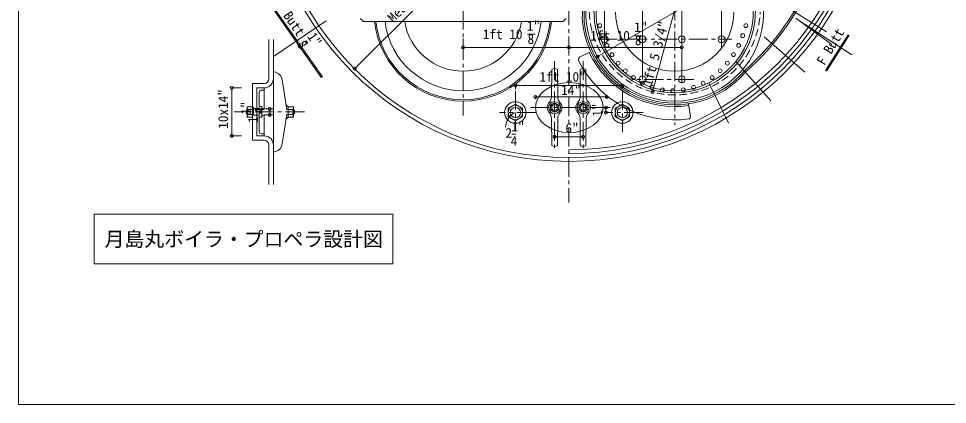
# Model space of a CAD drawing. Units: millimetres, scale not verified. Extents: x -5564 to 5565, y -3978 to 3978.
# Drawn here: x -5564 to -659, y -3978 to -1940 of the extents above; entities that cross this region are included whole.
import ezdxf
from ezdxf.enums import TextEntityAlignment as Align

# ---------------------------------------------------------------- set-up
doc = ezdxf.new("R2010")
doc.units = ezdxf.units.MM
doc.header["$LTSCALE"] = 20
doc.header["$PDMODE"] = 32
doc.header["$PDSIZE"] = 16
doc.linetypes.add('CHAIN1', pattern=[8, 5, -1, 1, -1])
doc.linetypes.add('DASHED2', pattern=[3, 2, -1])
for name, color, linetype, lineweight in [('0-1_zuwaku', 7, 'Continuous', 18), ('0-3_Center', 4, 'CHAIN1', 9), ('0-4_Note', 3, 'Continuous', 9), ('0-5_Line', 7, 'Continuous', 9), ('0-6_Sunpou', 3, 'Continuous', 9), ('0-7_Kumo', 7, 'DASHED2', 9)]:
    doc.layers.add(name, color=color, linetype=linetype, lineweight=lineweight)
doc.styles.add('ＭＳ ゴシック', font='')
doc.styles.get('ＭＳ ゴシック').set_extended_font_data('MS Gothic')

msp = doc.modelspace()

# ---------------------------------------------------------------- linework, layer by layer
at = {"layer": '0-1_zuwaku'}
msp.add_lwpolyline([(-5564.44, 3978.07), (5565.14, 3978.07), (5565.14, -3977.57), (-5564.44, -3977.57)], close=True, dxfattribs=at)
at = {"layer": '0-3_Center'}
for p, q in [((-2657.95, 2764.89), (-2657.95, -2910.48)), ((-2099.15, -1208.38), (-2099.15, -2500.31)), ((-3216.75, -1258.43), (-3216.75, -2450.96)), ((-2504.11, -2049.38), (-1798.01, -2049.38)), ((-2733.23, -2164.64), (-2733.23, -2645.06)), ((-2582.67, -2164.64), (-2582.67, -2645.06)), ((-1998.18, -2260.94), (-2314.02, -2260.94)), ((-2940.53, -2320.83), (-2940.53, -2537.11)), ((-2375.38, -2320.83), (-2375.38, -2539.72)), ((-4055.04, -2433), (-4425.5, -2433)), ((-2832.99, -2436.05), (-3024.46, -2436.05)), ((-2439.97, -2409.83), (-2880.78, -2409.83)), ((-2265.38, -2436.05), (-2461.02, -2436.05))]:
    msp.add_line(p, q, dxfattribs=at)
at = {"layer": '0-4_Note'}
for p, q in [((-3965.01, -2252.18), (-4225.94, -1881.66)), ((-3959.6, -2248.16), (-4220.43, -1877.78)), ((-3939.64, -1951.56), (-4217.29, -2140.7)), ((-1444.72, -1947.75), (-1163.26, -2131.19)), ((-4047.71, -2056.34), (-4037.14, -2071.72)), ((-1183.57, -2025.12), (-1302.28, -2213.59)), ((-1177.2, -2027.65), (-1296.46, -2217)), ((-2958.86, -2550.04), (-2938.86, -2550.04))]:
    msp.add_line(p, q, dxfattribs=at)
msp.add_lwpolyline([(-5166.06, -2972.28), (-3588, -2972.28), (-3588, -3235.06), (-5166.06, -3235.06)], close=True, dxfattribs=at)
msp.add_arc((-2906.55, -2514.3), 85.31, 113.46983, 179.24768, dxfattribs=at)
at = {"layer": '0-5_Line'}
for p, q in [((-2268.54, -588.96), (-2268.54, -2261.84)), ((-2061.65, -588.96), (-2061.65, -2280.25)), ((-1851.45, -588.96), (-1851.45, -2091.24)), ((-2469.25, -2084.54), (-2469.25, -745.13)), ((-1534.74, -1862.19), (-1297.85, -2009.36)), ((-3744.67, -1955.37), (-2688.83, -1955.37)), ((-1459.52, -1937.49), (-1269.44, -2077.7)), ((-4241.87, -2257.71), (-4241.87, -2050.34)), ((-4218.65, -2257.71), (-4218.65, -2050.34)), ((-4218.65, -2053.05), (-4218.65, -2769.31)), ((-1626.6, -2037.01), (-1412.54, -2222.56)), ((-2550.21, -2119.68), (-2601.71, -2144.14)), ((-1775.97, -2166.4), (-1591.54, -2374.62)), ((-4207.12, -2223.39), (-4218.65, -2219.84)), ((-2749.74, -2355.55), (-2748.08, -2209.36)), ((-2716.72, -2355.55), (-2718.38, -2209.36)), ((-2599.18, -2355.55), (-2597.52, -2209.36)), ((-2566.16, -2355.55), (-2567.82, -2209.36)), ((-1918.26, -2279.38), (-1814.04, -2493.03)), ((-4293.56, -2330.19), (-4293.56, -2433)), ((-4267.27, -2317.49), (-4280.86, -2317.49)), ((-4267.27, -2306.33), (-4267.27, -2417.4)), ((-4140.1, -2405.99), (-4152.05, -2393.26)), ((-2025.94, -2390.36), (-2015.66, -2458.39)), ((-4328.82, -2419.89), (-4356.27, -2419.89)), ((-4328.82, -2446.11), (-4356.27, -2446.11)), ((-4328.82, -2415.6), (-4293.56, -2415.6)), ((-4328.82, -2450.4), (-4293.56, -2450.4)), ((-4293.56, -2535.81), (-4293.56, -2433)), ((-4278.82, -2404.92), (-4278.82, -2407.85)), ((-4269.27, -2417.4), (-4218.65, -2417.4)), ((-4269.27, -2448.61), (-4218.65, -2448.61)), ((-4267.27, -2448.61), (-4267.27, -2559.68)), ((-4140.1, -2419.89), (-4112.65, -2419.89)), ((-4140.1, -2446.11), (-4112.65, -2446.11)), ((-4278.82, -2461.08), (-4278.82, -2458.15)), ((-4140.1, -2460.01), (-4152.05, -2472.74)), ((-2749.74, -2464.12), (-2748.08, -2610.31)), ((-2716.72, -2464.12), (-2718.38, -2610.31)), ((-2599.18, -2464.12), (-2597.52, -2610.31)), ((-2566.16, -2464.12), (-2567.82, -2610.31)), ((-4267.27, -2548.51), (-4280.86, -2548.51)), ((-4241.87, -2608.3), (-4241.87, -2815.66)), ((-4218.65, -2608.3), (-4218.65, -2815.66)), ((-4207.12, -2642.61), (-4218.65, -2646.16))]:
    msp.add_line(p, q, dxfattribs=at)
for points in [[(-4328.82, -2433), (-4328.82, -2283.11), (-4267.27, -2283.11)], [(-4140.1, -2419.89), (-4147.96, -2419.89), (-4171.85, -2264.24)], [(-4305.6, -2433), (-4305.6, -2306.33), (-4267.27, -2306.33)], [(-4328.82, -2433), (-4328.82, -2582.9), (-4267.27, -2582.9)], [(-4305.6, -2433), (-4305.6, -2559.68), (-4267.27, -2559.68)], [(-4140.1, -2446.11), (-4147.96, -2446.11), (-4171.85, -2601.76)]]:
    msp.add_lwpolyline(points, dxfattribs=at)
for points in [[(-2902.18, -2413.91), (-2940.53, -2391.77), (-2978.87, -2413.91), (-2978.87, -2458.18), (-2940.53, -2480.32), (-2902.18, -2458.18)], [(-2711.53, -2397.3), (-2733.23, -2384.77), (-2754.93, -2397.3), (-2754.93, -2422.36), (-2733.23, -2434.89), (-2711.53, -2422.36)], [(-2604.37, -2397.3), (-2582.67, -2384.77), (-2560.97, -2397.3), (-2560.97, -2422.36), (-2582.67, -2434.89), (-2604.37, -2422.36)], [(-2337.03, -2413.91), (-2375.38, -2391.77), (-2413.72, -2413.91), (-2413.72, -2458.18), (-2375.38, -2480.32), (-2337.03, -2458.18)], [(-4356.27, -2405.99), (-4328.82, -2405.99), (-4328.82, -2460.01), (-4356.27, -2460.01)], [(-4293.56, -2404.92), (-4278.82, -2404.92), (-4278.82, -2461.08), (-4293.56, -2461.08)], [(-4112.65, -2405.99), (-4140.1, -2405.99), (-4140.1, -2460.01), (-4112.65, -2460.01)]]:
    msp.add_lwpolyline(points, close=True, dxfattribs=at)
for centre, radius in [((-2657.95, -1073.65), 1620.52), ((-2657.95, -1073.65), 1600.2), ((-2494.84, -1977.12), 10.16), ((-1723.62, -1977.12), 10.16), ((-2478.66, -2030.35), 10.16), ((-2469.25, -2049.38), 17.82), ((-2268.54, -2049.38), 17.82), ((-2061.65, -2049.38), 17.82), ((-1851.45, -2049.38), 17.82), ((-1739.8, -2030.35), 10.16), ((-2457.04, -2081.62), 10.16), ((-1761.42, -2081.62), 10.16), ((-2429.98, -2130.22), 10.16), ((-1788.48, -2130.22), 10.16), ((-2397.52, -2175.4), 10.16), ((-2359.78, -2216.26), 10.16), ((-1858.68, -2216.26), 10.16), ((-1820.94, -2175.4), 10.16), ((-2317.02, -2251.82), 10.16), ((-2268.54, -2260.94), 17.82), ((-2061.65, -2260.94), 17.82), ((-1901.44, -2251.82), 10.16), ((-2269.7, -2281.04), 10.16), ((-2218.57, -2302.88), 10.16), ((-1999.89, -2302.88), 10.16), ((-1948.75, -2281.04), 10.16), ((-2164.64, -2316.41), 10.16), ((-2109.23, -2320.99), 10.16), ((-2053.82, -2316.41), 10.16), ((-2940.53, -2436.05), 56.94), ((-2940.53, -2436.05), 38.34), ((-2733.23, -2409.83), 31.68), ((-2733.23, -2409.83), 21.7), ((-2733.23, -2409.83), 15.4), ((-2582.67, -2409.83), 31.68), ((-2582.67, -2409.83), 21.7), ((-2582.67, -2409.83), 15.4), ((-2375.38, -2436.05), 56.94), ((-2375.38, -2436.05), 38.34), ((-2940.53, -2436.05), 27.34), ((-2375.38, -2436.05), 27.34)]:
    msp.add_circle(centre, radius, dxfattribs=at)
for centre, radius, start, end in [((-2657.95, -1073.65), 1579.88, 270, 90), ((-2657.95, -1073.65), 1559.56, 270, 90), ((-2642.33, -1181.02), 1378.75, 311.37756, 4.43742), ((-2642.79, -1180.94), 1388.18, 311.39059, 4.43296), ((-2099.15, -1905.5), 470.27, 353.91293, 186.08707), ((-2099.15, -1905.5), 426.46, 353.10435, 186.89565), ((-2099.15, -1905.5), 415.35, 353.10435, 186.89565), ((-1856.76, -1940.14), 730.22, 168.37595, 181.30309), ((-1856.76, -1940.14), 721.25, 168.30363, 181.30309), ((-2099.15, -1905.5), 312.42, 180, 0), ((-3801.16, -1998.12), 70.84, 37.11917, 55.12851), ((-3216.75, -1905.5), 470.27, 186.08707, 353.91293), ((-3216.75, -1905.5), 463.04, 186.18238, 353.81762), ((-3216.75, -1905.5), 415.35, 186.89565, 353.10435), ((-3216.75, -1905.5), 312.42, 189.18455, 350.81545), ((-2632.34, -1998.12), 70.84, 124.87149, 142.88083), ((-2632.34, -1998.12), 70.84, 124.87149, 142.88083), ((-2099.15, -1905.5), 490.36, 186.08707, 319.74187), ((-2099.15, -1905.5), 481.38, 186.08707, 319.89694), ((-2099.15, -1905.5), 470.27, 186.08707, 353.91293), ((-2099.15, -1905.5), 426.46, 186.89565, 353.10435), ((-2099.15, -1905.5), 415.35, 186.89565, 353.10435), ((-2590.21, -2157.38), 17.54, 130.9715, 205.91362), ((-2099.15, -1905.5), 499.33, 205.40055, 278.58678), ((-2733.23, -2229.13), 24.73, 53.08274, 126.91726), ((-2099.15, -1905.5), 569.42, 207.11626, 277.78982), ((-2582.67, -2229.13), 24.73, 53.08274, 126.91726), ((-4222.06, -2271.94), 50.8, 8.72261, 72.89759), ((-4267.27, -2257.71), 48.62, 270, 360), ((-4267.27, -2257.71), 25.4, 270, 360), ((-4280.86, -2330.19), 12.7, 90, 180), ((-2733.23, -2409.83), 39.28, 131.37972, 228.62028), ((-2793.33, -2353.14), 43.66, 321.43117, 356.83833), ((-2673.13, -2353.14), 43.66, 183.16167, 218.56883), ((-2733.23, -2409.83), 39.28, 311.37972, 48.62028), ((-2582.67, -2409.83), 39.28, 131.37972, 228.62028), ((-2642.77, -2353.14), 43.66, 321.43117, 356.83833), ((-2522.57, -2353.14), 43.66, 183.16167, 218.56883), ((-2582.67, -2409.83), 39.28, 311.37972, 48.62028), ((-4347.16, -2433), 15.97, 124.819, 235.181), ((-4349.28, -2412.94), 7.03, 98.65285, 261.34715), ((-4349.28, -2453.06), 7.03, 98.65285, 261.34715), ((-4338.83, -2433), 17.44, 131.27055, 228.72947), ((-4269.27, -2407.85), 9.54, 180, 270), ((-4269.27, -2458.15), 9.54, 90, 180), ((-4119.64, -2412.94), 7.03, 278.65285, 81.34715), ((-4130.09, -2433), 17.44, 311.27053, 48.72945), ((-4119.64, -2453.06), 7.03, 278.65285, 81.34715), ((-4121.77, -2433), 15.97, 304.819, 55.181), ((-2793.33, -2466.52), 43.66, 3.16167, 38.56883), ((-2673.13, -2466.52), 43.66, 141.43117, 176.83833), ((-2642.77, -2466.52), 43.66, 3.16167, 38.56883), ((-2522.57, -2466.52), 43.66, 141.43117, 176.83833), ((-2037.67, -2453.48), 22.55, 314.13275, 347.43601), ((-4280.86, -2535.81), 12.7, 180, 270), ((-4267.27, -2608.3), 48.62, 0, 90), ((-4267.27, -2608.3), 25.4, 0, 90), ((-4222.06, -2594.06), 50.8, 287.10241, 351.27739), ((-2733.23, -2590.54), 24.73, 233.08274, 306.91726), ((-2582.67, -2590.54), 24.73, 233.08274, 306.91726)]:
    msp.add_arc(centre, radius, start, end, dxfattribs=at)
msp.add_ellipse((-2655.51, -2409.83), major_axis=(179.25, 0), ratio=0.737232, dxfattribs=at)
at = {"layer": '0-6_Sunpou'}
for p, q in [((-1526.44, 57.86), (-3789.46, -2205.16)), ((-2506.41, -2140.63), (-1691.89, -1670.37)), ((-2099.07, -1891.71), (-2215.9, -2327.7)), ((-3216.75, -2091.86), (-3216.75, -2045.21)), ((-2876.44, -2023.1), (-2836.44, -2023.1)), ((-2657.95, -2091.86), (-2657.95, -2045.21)), ((-2309.61, -2030.66), (-2269.61, -2030.66)), ((-2061.65, -2091.86), (-2061.65, -2045.21)), ((-3216.75, -2091.86), (-2657.95, -2091.86)), ((-2657.95, -2091.86), (-2061.65, -2091.86)), ((-2940.53, -2293.49), (-2375.38, -2293.49)), ((-2940.53, -2293.49), (-2940.53, -2312.95)), ((-2375.38, -2293.49), (-2375.38, -2312.95)), ((-4438.03, -2559.68), (-4438.03, -2306.33)), ((-4438.03, -2306.33), (-4386.47, -2306.33)), ((-2834.76, -2353.38), (-2457.92, -2353.38)), ((-2834.76, -2353.38), (-2834.76, -2364.61)), ((-2457.92, -2353.38), (-2457.92, -2364.61)), ((-4323.99, -2445.51), (-4323.99, -2405.51)), ((-4238.11, -2417.4), (-4254.44, -2417.4)), ((-4238.11, -2448.61), (-4254.44, -2448.61)), ((-4238.11, -2417.4), (-4238.11, -2448.61)), ((-2462, -2409.83), (-2462, -2436.05)), ((-4438.03, -2559.68), (-4386.47, -2559.68)), ((-2733.23, -2564.49), (-2582.67, -2564.49)), ((-2733.23, -2564.49), (-2733.23, -2586.2)), ((-2582.67, -2564.49), (-2582.67, -2586.2))]:
    msp.add_line(p, q, dxfattribs=at)
for p in [(-3216.75, -2091.86), (-2657.95, -2091.86), (-2061.65, -2091.86), (-2506.41, -2140.63), (-3789.46, -2205.16), (-4438.03, -2306.33), (-2940.53, -2293.49), (-2375.38, -2293.49), (-2834.76, -2353.38), (-2457.92, -2353.38), (-2215.9, -2327.7), (-2462, -2409.83), (-4238.11, -2417.4), (-4238.11, -2448.61), (-2462, -2436.05), (-4438.03, -2559.68), (-2733.23, -2564.49), (-2582.67, -2564.49)]:
    msp.add_point(p, dxfattribs=at)
at = {"layer": '0-7_Kumo'}
msp.add_arc((-2099.07, -1891.71), 451.37, 181.75082, 358.24918, dxfattribs=at)

# ---------------------------------------------------------------- texts
at = {"layer": '0-4_Note', "style": 'ＭＳ ゴシック'}
for s, rotation, p in [('A Butt ', 304.519, (-4222.04, -1875.14)), ('F Butt', 58.884, (-1296.06, -2199.2)), ('8', 304.519, (-4109.12, -2086.46)), ('1"', 304.519, (-4054.27, -2044.52))]:
    msp.add_text(s, height=51.32, rotation=rotation, dxfattribs=at).set_placement(p, align=Align.BOTTOM_LEFT)
for s, height, p in [('1"', 51.32, (-2962.14, -2551.27)), ('2', 51.32, (-2992.51, -2584.67)), ('4', 51.32, (-2965.18, -2627.19)), ('月島丸ボイラ・プロペラ設計図', 76.98, (-5110.31, -3166.34))]:
    msp.add_text(s, height=height, dxfattribs=at).set_placement(p, align=Align.BOTTOM_LEFT)
at = {"layer": '0-6_Sunpou', "style": 'ＭＳ ゴシック'}
for s, rotation, p in [('Mean Diameter 10ft 6"', 45, (-3574.1, -1974.66)), ('1ft 5 3/4"', 75, (-2205.92, -2303.59)), ('10x14"', 90, (-4443.03, -2521.91)), ('1"', 90, (-4322.85, -2447.75)), ('1"', 90, (-2467, -2457.94)), ('4', 90, (-4252.61, -2444.29)), ('1', 90, (-4284.84, -2491.71))]:
    msp.add_text(s, height=51.32, rotation=rotation, dxfattribs=at).set_placement(p, align=Align.BOTTOM_LEFT)
for s, p in [('1"', (-2879.79, -2018.74)), ('1"', (-2312.96, -2026.29)), ('1ft 10', (-3112.36, -2063.98)), ('1ft 10', (-2545.53, -2071.54)), ('8', (-2876.32, -2088.98)), ('8', (-2309.49, -2096.54)), ('1ft 10"', (-2813.31, -2288.49)), ('14"', (-2698.84, -2358.8)), ('6"', (-2675.85, -2559.25))]:
    msp.add_text(s, height=51.32, dxfattribs=at).set_placement(p, align=Align.BOTTOM_LEFT)

doc.saveas('drawing.dxf')
